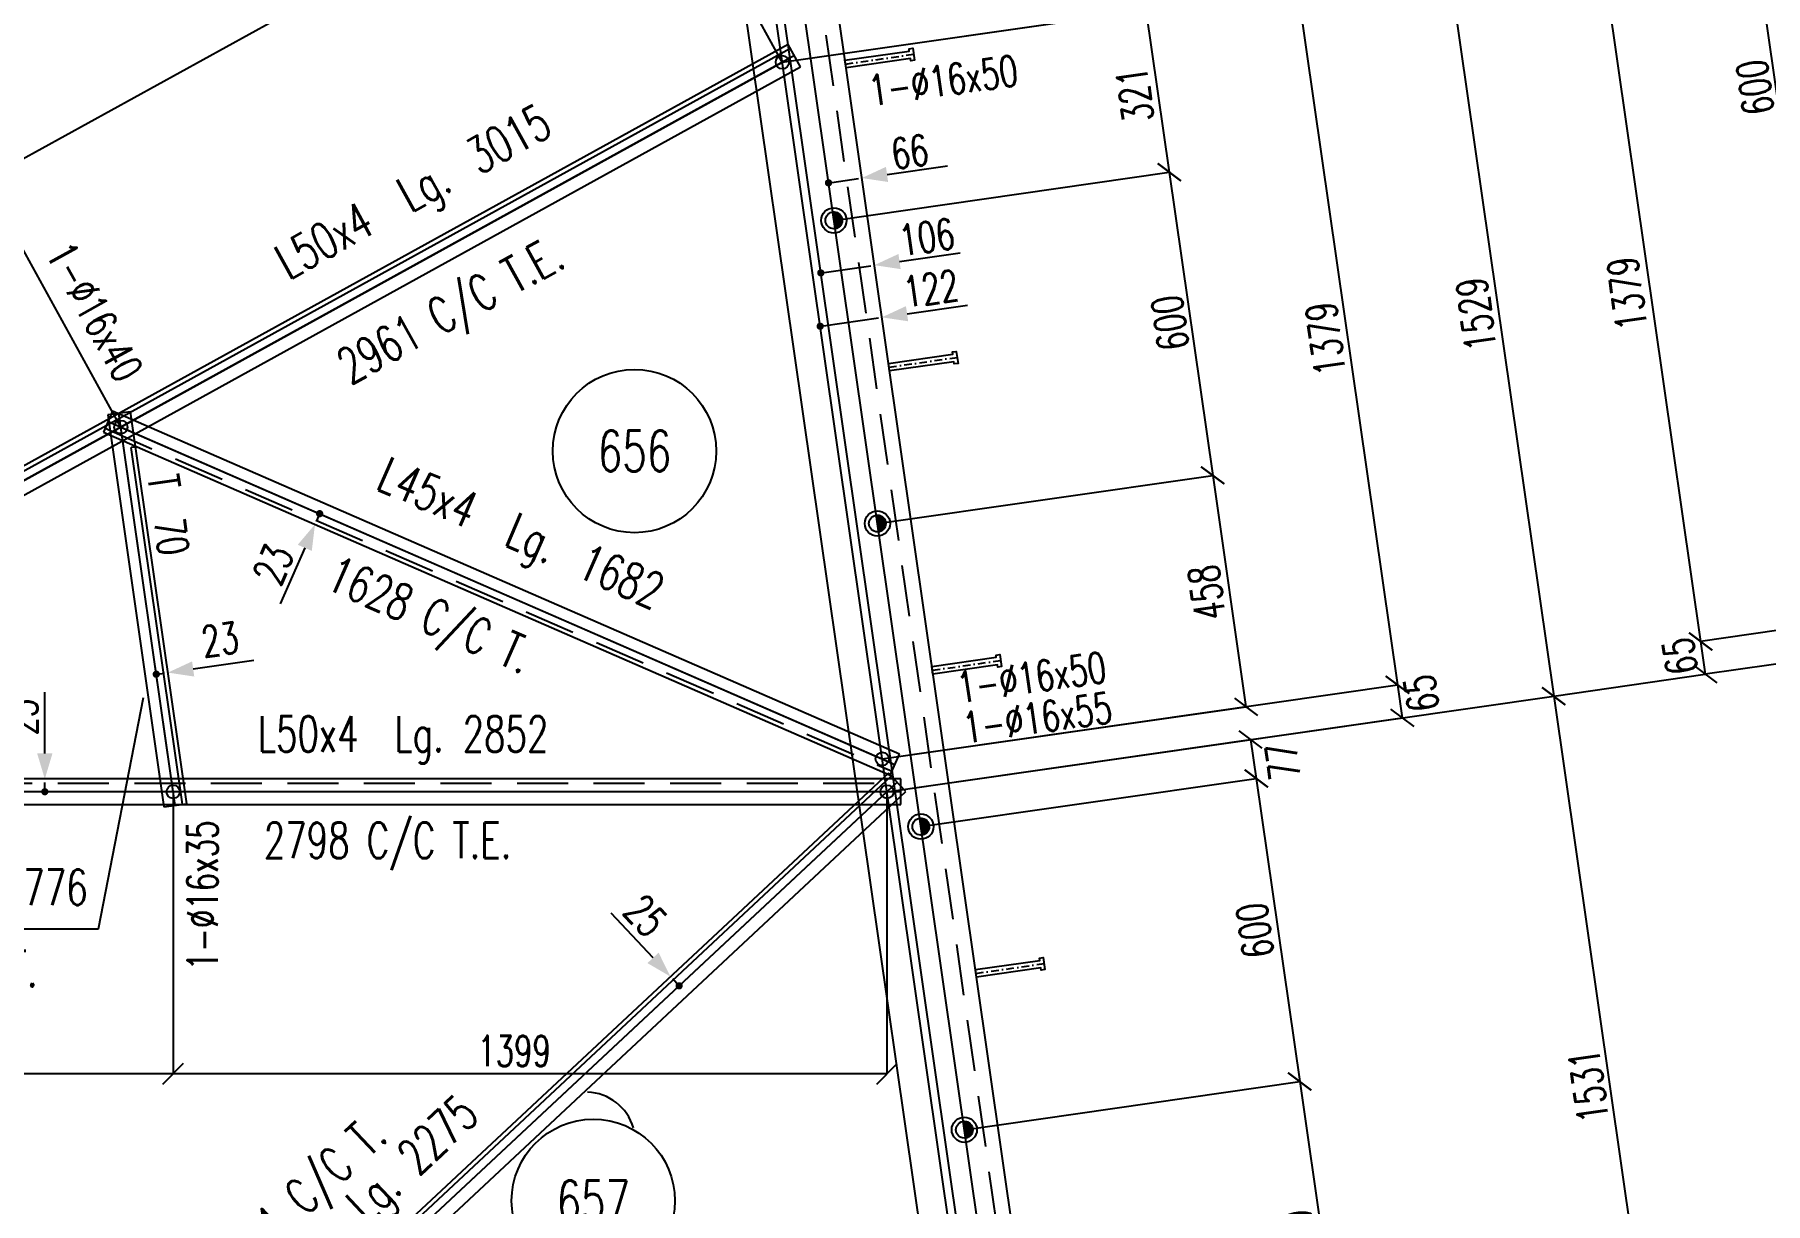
# Model space of a CAD drawing. Extents: x 87063 to 103283, y -59241 to -47761.
# Drawn here: x 93846 to 97238, y -51594 to -49304 of the extents above; entities that cross this region are included whole.
import ezdxf
from ezdxf.enums import TextEntityAlignment as Align

# ---------------------------------------------------------------- set-up
doc = ezdxf.new("R2010")
doc.units = 0
doc.header["$LTSCALE"] = 200
doc.header["$MEASUREMENT"] = 0
doc.linetypes.add('DASHDOT', pattern=[1, 0.5, -0.25, 0, -0.25])
doc.linetypes.add('DASHED', pattern=[0.75, 0.5, -0.25])
doc.layers.get('0').update_dxf_attribs({"linetype": 'CONTINUOUS'})
for name, color, linetype in [('ASSI', 3, 'CONTINUOUS'), ('BOLLINI_1', 7, 'CONTINUOUS'), ('Echelon', 3, 'CONTINUOUS'), ('FORI', 2, 'CONTINUOUS'), ('LINEA_ANG', 2, 'CONTINUOUS'), ('LS', 7, 'CONTINUOUS'), ('MZ', 6, 'DASHDOT'), ('QT_MAL', 7, 'CONTINUOUS'), ('QT_MPR', 7, 'CONTINUOUS'), ('QT_MSP', 7, 'CONTINUOUS'), ('TRAT-Y', 7, 'DASHED')]:
    doc.layers.add(name, color=color, linetype=linetype)
doc.styles.add('QUOTE', font='ROMANS8.SHX', dxfattribs={"width": 0.7})
doc.styles.add('RQL', font='ROMANS8.SHX', dxfattribs={"width": 0.7})
doc.styles.add('RS', font='ROMANS8.shx', dxfattribs={"width": 0.7})
doc.styles.get("Standard").update_dxf_attribs({"font": 'ROMANS8.SHX', "width": 0.7})
doc.dimstyles.new('FRECCE1', dxfattribs={"dimtxt": 60, "dimasz": 6.66, "dimexe": 0, "dimexo": 0, "dimgap": 1, "dimtad": 1, "dimdec": 0, "dimzin": 0, "dimdsep": 46, "dimtxsty": 'RS', "dimblk1": 'QUOTP', "dimblk2": 'QUOTF', "dimsah": 1, "dimcen": 0, "dimclrd": 2, "dimclre": 2, "dimclrt": 7, "dimadec": 0, "dimazin": 0, "dimtfac": 1, "dimtdec": 0, "dimtix": 1, "dimtmove": 2, "dimatfit": 3, "dimldrblk": 'QUOTP', "dimfxl": 1, "dimtolj": 1, "dimtzin": 0, "dimarcsym": 0})
doc.dimstyles.new('FRECCE1_20', dxfattribs={"dimtxt": 60, "dimasz": 6.6667, "dimexe": 0, "dimexo": 0, "dimgap": 1, "dimtad": 1, "dimzin": 0, "dimdsep": 46, "dimtxsty": 'RS', "dimblk1": 'QUOTP', "dimblk2": 'QUOTF', "dimsah": 1, "dimcen": 0, "dimclrd": 2, "dimclre": 2, "dimclrt": 7, "dimadec": 0, "dimazin": 0, "dimtfac": 1, "dimtix": 1, "dimtmove": 2, "dimatfit": 3, "dimldrblk": 'QUOTP', "dimfxl": 1, "dimtolj": 1, "dimtzin": 0, "dimarcsym": 0})
doc.dimstyles.new('TRATTO_20', dxfattribs={"dimscale": 0, "dimtxt": 60, "dimasz": 40, "dimexe": 0, "dimexo": 0, "dimgap": 10, "dimtad": 1, "dimrnd": 0.5, "dimdsep": 46, "dimtxsty": 'RS', "dimblk1": 'OBLIQUE', "dimblk2": 'OBLIQUE', "dimsah": 1, "dimcen": 0.09, "dimclrd": 2, "dimclre": 2, "dimclrt": 7, "dimadec": 0, "dimazin": 0, "dimtfac": 1, "dimtix": 1, "dimtmove": 2, "dimatfit": 3, "dimfxl": 1, "dimtolj": 1, "dimtzin": 0, "dimarcsym": 0})

# ---------------------------------------------------------------- blocks, each defined once
blk = doc.blocks.new('ASSE98')
blk.add_line((0, 0), (1, 0))
at = {"color": 7, "style": 'QUOTE', "width": 0.5, "flags": 1}
for tag, p in [('TI', (1.38308, 6.82731)), ('DI_S', (1.38308, 6.42178)), ('D_S', (1.38308, 6.02092)), ('E_S', (1.38308, 5.68065)), ('NFORI', (1.36454, 5.29792)), ('ALAR', (1.36349, 4.93246)), ('FAM', (1.3775, 4.54645)), ('ALA', (1.38308, 4.19257)), ('DISP2', (1.38308, 3.84971)), ('DISP1', (1.38308, 3.50686)), ('PINZAF', (1.38308, 3.164)), ('PINZAI', (1.38308, 2.82114)), ('TRP', (1.38308, 2.47829)), ('NP', (1.38308, 2.13543)), ('SV', (1.38308, 1.79257)), ('PESO', (1.38308, 1.44971)), ('QUA', (1.38308, 1.10686)), ('LUN', (1.38308, 0.764)), ('PROF', (1.38308, 0.42114)), ('POS', (1.38308, 0.07829))]:
    blk.add_attdef(tag, p, '', height=0.2, dxfattribs=at)
at = {"color": 7, "flags": 1}
for tag, p in [('LAV1', (3.07431, 6.82847)), ('LAV2', (3.07431, 6.49513)), ('LAV3', (3.07431, 6.1618)), ('LAV4', (3.07431, 5.82847)), ('LAV5', (3.07431, 5.49513)), ('LAV6', (3.07431, 5.1618)), ('LAV7', (3.07431, 4.82847)), ('LAV8', (3.07431, 4.49513)), ('LAV9', (3.07431, 4.1618)), ('LAV10', (3.07431, 3.82847))]:
    blk.add_attdef(tag, p, '', height=0.2, dxfattribs=at)
blk = doc.blocks.new('16')
blk.add_circle((0, 0), 1)
blk = doc.blocks.new('_OBLIQUE')
at = {"color": 0, "linetype": 'ByBlock'}
blk.add_line((-0.5, -0.5), (0.5, 0.5), dxfattribs=at)
blk = doc.blocks.new('*D25')
at = {"layer": 'QT_MPR', "color": 2, "lineweight": -2, "transparency": 16777216}
for p, q in [((95315.4, -49271.5), (96606.2, -49086.3)), ((96606.2, -49086.3), (96823.3, -50599.7)), ((95516.7, -50787.2), (96823.3, -50599.7))]:
    blk.add_line(p, q, dxfattribs=at)
at = {"layer": 'QT_MPR', "color": 2, "lineweight": -2, "transparency": 16777216, "xscale": 40, "yscale": 40, "zscale": 40}
for p, rotation in [((96606.2, -49086.3), 98.16615670567538), ((96823.3, -50599.7), 278.1661567056754)]:
    blk.add_blockref('_OBLIQUE', p, dxfattribs=dict(at, rotation=rotation))
at = {"layer": 'QT_MPR', "color": 7, "transparency": 16777216, "insert": (96671.2, -49851.8), "char_height": 60, "attachment_point": 5, "rotation": 98.1662, "style": 'RS'}
blk.add_mtext('\\A1;1529', dxfattribs=at)
blk = doc.blocks.new('*D34')
at = {"layer": 'QT_MPR', "color": 2, "lineweight": -2, "transparency": 16777216}
for p, q in [((95516.7, -50787.2), (96823.3, -50599.7)), ((96823.3, -50599.7), (97040.8, -52115.4)), ((95734.2, -52302.9), (97040.8, -52115.4))]:
    blk.add_line(p, q, dxfattribs=at)
at = {"layer": 'QT_MPR', "color": 2, "lineweight": -2, "transparency": 16777216, "xscale": 40, "yscale": 40, "zscale": 40}
for p, rotation in [((96823.3, -50599.7), 98.16615670567538), ((97040.8, -52115.4), 278.1661567056754)]:
    blk.add_blockref('_OBLIQUE', p, dxfattribs=dict(at, rotation=rotation))
at = {"layer": 'QT_MPR', "color": 7, "transparency": 16777216, "insert": (96891.8, -51363.8), "char_height": 60, "attachment_point": 5, "rotation": 98.1662, "style": 'RS'}
blk.add_mtext('\\A1;1531', dxfattribs=at)
blk = doc.blocks.new('*D24')
at = {"layer": 'QT_MPR', "color": 2, "lineweight": -2, "transparency": 16777216}
for p, q in [((95311.6, -49358), (96321.3, -49213.1)), ((96321.3, -49213.1), (96517.2, -50578)), ((95507.5, -50722.9), (96517.2, -50578))]:
    blk.add_line(p, q, dxfattribs=at)
at = {"layer": 'QT_MPR', "color": 2, "lineweight": -2, "transparency": 16777216, "xscale": 40, "yscale": 40, "zscale": 40}
for p, rotation in [((96321.3, -49213.1), 98.16615670567538), ((96517.2, -50578), 278.1661567056754)]:
    blk.add_blockref('_OBLIQUE', p, dxfattribs=dict(at, rotation=rotation))
at = {"layer": 'QT_MPR', "color": 7, "transparency": 16777216, "insert": (96376.2, -49900), "char_height": 60, "attachment_point": 5, "rotation": 98.1662, "style": 'RS'}
blk.add_mtext('\\A1;1379', dxfattribs=at)
blk = doc.blocks.new('*D32')
at = {"layer": 'QT_MPR', "color": 2, "lineweight": -2, "transparency": 16777216}
for p, q in [((95507.5, -50722.9), (96517.2, -50578)), ((96517.2, -50578), (96526.4, -50642.3)), ((95516.7, -50787.2), (96526.4, -50642.3))]:
    blk.add_line(p, q, dxfattribs=at)
at = {"layer": 'QT_MPR', "color": 2, "lineweight": -2, "transparency": 16777216, "xscale": 40, "yscale": 40, "zscale": 40}
for p, rotation in [((96517.2, -50578), 98.16615670567538), ((96526.4, -50642.3), 278.1661567056754)]:
    blk.add_blockref('_OBLIQUE', p, dxfattribs=dict(at, rotation=rotation))
at = {"layer": 'QT_MPR', "color": 7, "transparency": 16777216, "insert": (96564.1, -50594.3), "char_height": 60, "attachment_point": 5, "rotation": 98.1662, "style": 'RS'}
blk.add_mtext('\\A1;65', dxfattribs=at)
blk = doc.blocks.new('*D23')
at = {"layer": 'QT_MPR', "color": 2, "lineweight": -2, "transparency": 16777216}
for p, q in [((95315.4, -49271.5), (96309.2, -49128.9)), ((96309.2, -49128.9), (96321.3, -49213.1)), ((95311.6, -49358), (96321.3, -49213.1))]:
    blk.add_line(p, q, dxfattribs=at)
at = {"layer": 'QT_MPR', "color": 2, "lineweight": -2, "transparency": 16777216, "xscale": 40, "yscale": 40, "zscale": 40}
for p, rotation in [((96309.2, -49128.9), 98.16615670567533), ((96321.3, -49213.1), 278.1661567056753)]:
    blk.add_blockref('_OBLIQUE', p, dxfattribs=dict(at, rotation=rotation))
at = {"layer": 'QT_MPR', "color": 7, "transparency": 16777216, "insert": (96363.3, -49174), "char_height": 60, "attachment_point": 5, "rotation": 98.1662, "style": 'RS'}
blk.add_mtext('\\A1;85', dxfattribs=at)
blk = doc.blocks.new('*D41')
at = {"layer": 'QT_MPR', "color": 2, "lineweight": -2, "transparency": 16777216}
for p, q in [((97924.9, -48983), (96915.2, -49127.8)), ((96915.2, -49127.8), (97111.1, -50492.8)), ((98120.7, -50347.9), (97111.1, -50492.8))]:
    blk.add_line(p, q, dxfattribs=at)
at = {"layer": 'QT_MPR', "color": 2, "lineweight": -2, "transparency": 16777216, "xscale": 40, "yscale": 40, "zscale": 40}
for p, rotation in [((96915.2, -49127.8), 98.16615670567538), ((97111.1, -50492.8), 278.1661567056754)]:
    blk.add_blockref('_OBLIQUE', p, dxfattribs=dict(at, rotation=rotation))
at = {"layer": 'QT_MPR', "color": 7, "transparency": 16777216, "insert": (96967.1, -49811.2), "char_height": 60, "attachment_point": 5, "rotation": 98.1662, "style": 'RS'}
blk.add_mtext('\\A1;1379', dxfattribs=at)
blk = doc.blocks.new('*D42')
at = {"layer": 'QT_MPR', "color": 2, "lineweight": -2, "transparency": 16777216}
for p, q in [((98120.7, -50347.9), (97111.1, -50492.8)), ((98130, -50412.2), (97120.3, -50557.1)), ((97111.1, -50492.8), (97120.3, -50557.1))]:
    blk.add_line(p, q, dxfattribs=at)
at = {"layer": 'QT_MPR', "color": 2, "lineweight": -2, "transparency": 16777216, "xscale": 40, "yscale": 40, "zscale": 40}
for p, rotation in [((97111.1, -50492.8), 98.16615670567538), ((97120.3, -50557.1), 278.1661567056754)]:
    blk.add_blockref('_OBLIQUE', p, dxfattribs=dict(at, rotation=rotation))
at = {"layer": 'QT_MPR', "color": 7, "transparency": 16777216, "insert": (97070.6, -50521.6), "char_height": 60, "attachment_point": 5, "rotation": 98.1662, "style": 'RS'}
blk.add_mtext('\\A1;65', dxfattribs=at)
blk = doc.blocks.new('QUOTP')
at = {"layer": 'ASSI', "color": 2, "const_width": 1.07}
blk.add_lwpolyline([(-0.53, 0, 1), (0.53, 0, 1)], format="xyb", close=True, dxfattribs=at)
blk = doc.blocks.new('QUOTF')
at = {"layer": 'LS', "color": 2}
blk.add_line((7.5, 0), (25.5, 0), dxfattribs=at)
blk.add_solid([(7.5, 2.25), (0, 0), (7.5, -2.25)], dxfattribs=at)
blk = doc.blocks.new('*D136')
at = {"layer": 'QT_MAL', "color": 2, "lineweight": -2, "transparency": 16777216}
blk.add_line((95408.7, -49593.3), (95460.8, -49585.8), dxfattribs=at)
at = {"layer": 'QT_MAL', "color": 2, "lineweight": -2, "transparency": 16777216, "xscale": 6.66, "yscale": 6.66, "zscale": 6.66}
for name, p, rotation in [('QUOTF', (95467.4, -49584.8), 8.166156705674926), ('QUOTP', (95402.1, -49594.2), 188.1661567056749)]:
    blk.add_blockref(name, p, dxfattribs=dict(at, rotation=rotation))
at = {"layer": 'QT_MAL', "color": 7, "transparency": 16777216, "insert": (95561.5, -49533.5), "char_height": 60, "attachment_point": 5, "rotation": 8.1662, "style": 'RS'}
blk.add_mtext('\\A1;66', dxfattribs=at)
blk = doc.blocks.new('*D137')
at = {"layer": 'QT_MAL', "color": 2, "lineweight": -2, "transparency": 16777216}
blk.add_line((95393.6, -49769.6), (95485.3, -49756.5), dxfattribs=at)
at = {"layer": 'QT_MAL', "color": 2, "lineweight": -2, "transparency": 16777216, "xscale": 6.66, "yscale": 6.66, "zscale": 6.66}
for name, p, rotation in [('QUOTF', (95491.9, -49755.5), 8.166156705674926), ('QUOTP', (95387, -49770.6), 188.1661567056749)]:
    blk.add_blockref(name, p, dxfattribs=dict(at, rotation=rotation))
at = {"layer": 'QT_MAL', "color": 7, "transparency": 16777216, "insert": (95594.8, -49700.5), "char_height": 60, "attachment_point": 5, "rotation": 8.1662, "style": 'RS'}
blk.add_mtext('\\A1;106', dxfattribs=at)
blk = doc.blocks.new('*D138')
at = {"layer": 'QT_MAL', "color": 2, "lineweight": -2, "transparency": 16777216}
blk.add_line((95392.4, -49874.1), (95500, -49858.7), dxfattribs=at)
at = {"layer": 'QT_MAL', "color": 2, "lineweight": -2, "transparency": 16777216, "xscale": 6.66, "yscale": 6.66, "zscale": 6.66}
for name, p, rotation in [('QUOTF', (95506.6, -49857.7), 8.166156705674926), ('QUOTP', (95385.8, -49875.1), 188.1661567056749)]:
    blk.add_blockref(name, p, dxfattribs=dict(at, rotation=rotation))
at = {"layer": 'QT_MAL', "color": 7, "transparency": 16777216, "insert": (95602.8, -49801.5), "char_height": 60, "attachment_point": 5, "rotation": 8.1662, "style": 'RS'}
blk.add_mtext('\\A1;122', dxfattribs=at)
blk = doc.blocks.new('*D51')
at = {"layer": 'QT_MPR', "color": 2, "lineweight": -2, "transparency": 16777216}
for p, q in [((92718.7, -50787.2), (92202.6, -51187.2)), ((92202.6, -51187.2), (93377.1, -52702.9)), ((93893.2, -52302.9), (93377.1, -52702.9))]:
    blk.add_line(p, q, dxfattribs=at)
at = {"layer": 'QT_MPR', "color": 2, "lineweight": -2, "transparency": 16777216, "xscale": 40, "yscale": 40, "zscale": 40}
for p, rotation in [((92202.6, -51187.2), 127.7719712303497), ((93377.1, -52702.9), 307.7719712303497)]:
    blk.add_blockref('_OBLIQUE', p, dxfattribs=dict(at, rotation=rotation))
at = {"layer": 'QT_MPR', "color": 7, "transparency": 16777216, "insert": (92834.4, -51900.5), "char_height": 60, "attachment_point": 5, "rotation": 307.772, "style": 'RS'}
blk.add_mtext('\\A1;1917.5', dxfattribs=at)
blk = doc.blocks.new('*D142')
at = {"layer": 'QT_MAL', "color": 2, "lineweight": -2, "transparency": 16777216}
blk.add_line((94091.3, -50556.1), (94100.9, -50554.7), dxfattribs=at)
at = {"layer": 'QT_MAL', "color": 2, "lineweight": -2, "transparency": 16777216, "xscale": 6.6667, "yscale": 6.6667, "zscale": 6.6667}
for name, p, rotation in [('QUOTF', (94107.5, -50553.8), 8.166156705674519), ('QUOTP', (94084.7, -50557), 188.1661567056745)]:
    blk.add_blockref(name, p, dxfattribs=dict(at, rotation=rotation))
at = {"layer": 'QT_MAL', "color": 7, "transparency": 16777216, "insert": (94209.7, -50489.1), "char_height": 60, "attachment_point": 5, "rotation": 8.1662, "style": 'RS'}
blk.add_mtext('\\A1;23', dxfattribs=at)
blk = doc.blocks.new('*D143')
at = {"layer": 'QT_MAL', "color": 2, "lineweight": -2, "transparency": 16777216}
blk.add_line((94402.3, -50248.5), (94398.4, -50257.4), dxfattribs=at)
at = {"layer": 'QT_MAL', "color": 2, "lineweight": -2, "transparency": 16777216, "xscale": 6.6667, "yscale": 6.6667, "zscale": 6.6667}
for name, p, rotation in [('QUOTP', (94404.9, -50242.4), 66.45405626842275), ('QUOTF', (94395.7, -50263.5), 246.4540562684228)]:
    blk.add_blockref(name, p, dxfattribs=dict(at, rotation=rotation))
at = {"layer": 'QT_MAL', "color": 7, "transparency": 16777216, "insert": (94314, -50341.9), "char_height": 60, "attachment_point": 5, "rotation": 66.4541, "style": 'RS'}
blk.add_mtext('\\A1;23', dxfattribs=at)
blk = doc.blocks.new('xxx')
blk.add_circle((0, 0), 8)
at = {"color": 3, "style": 'RQL', "width": 0.7}
blk.add_attdef('POS', text='', height=4, dxfattribs=at).set_placement((0, 0), align=Align.MIDDLE)
at = {"color": 3, "style": 'RQL', "width": 0.7, "flags": 1}
blk.add_attdef('POS1', (-0.39, -5.42), '', height=2, dxfattribs=at)
at = {"style": 'RQL', "width": 0.7, "flags": 1}
blk.add_attdef('TIPO', (-0.39, -8.66), '', height=2, dxfattribs=at)
blk = doc.blocks.new('*D58')
at = {"layer": 'QT_MPR', "color": 2, "lineweight": -2, "transparency": 16777216}
for p, q in [((94117.7, -50787.2), (94117.7, -51340)), ((95516.7, -50787.2), (95516.7, -51340)), ((95516.7, -51340), (94117.7, -51340))]:
    blk.add_line(p, q, dxfattribs=at)
at = {"layer": 'QT_MPR', "color": 2, "lineweight": -2, "transparency": 16777216, "xscale": 40, "yscale": 40, "zscale": 40, "rotation": 180}
blk.add_blockref('_OBLIQUE', (94117.7, -51340), dxfattribs=at)
at = {"layer": 'QT_MPR', "color": 2, "lineweight": -2, "transparency": 16777216, "xscale": 40, "yscale": 40, "zscale": 40}
blk.add_blockref('_OBLIQUE', (95516.7, -51340), dxfattribs=at)
at = {"layer": 'QT_MPR', "color": 7, "transparency": 16777216, "insert": (94785.9, -51295.2), "char_height": 60, "attachment_point": 5, "style": 'RS'}
blk.add_mtext('\\A1;1399', dxfattribs=at)
blk = doc.blocks.new('*D57')
at = {"layer": 'QT_MPR', "color": 2, "lineweight": -2, "transparency": 16777216}
for p, q in [((92718.7, -50787.2), (92718.7, -51340)), ((94117.7, -50787.2), (94117.7, -51340)), ((94117.7, -51340), (92718.7, -51340))]:
    blk.add_line(p, q, dxfattribs=at)
at = {"layer": 'QT_MPR', "color": 2, "lineweight": -2, "transparency": 16777216, "xscale": 40, "yscale": 40, "zscale": 40, "rotation": 180}
blk.add_blockref('_OBLIQUE', (92718.7, -51340), dxfattribs=at)
at = {"layer": 'QT_MPR', "color": 2, "lineweight": -2, "transparency": 16777216, "xscale": 40, "yscale": 40, "zscale": 40}
blk.add_blockref('_OBLIQUE', (94117.7, -51340), dxfattribs=at)
at = {"layer": 'QT_MPR', "color": 7, "transparency": 16777216, "insert": (93401.1, -51292.7), "char_height": 60, "attachment_point": 5, "style": 'RS'}
blk.add_mtext('\\A1;1399', dxfattribs=at)
blk = doc.blocks.new('*D60')
at = {"layer": 'QT_MPR', "color": 2, "lineweight": -2, "transparency": 16777216}
for p, q in [((92451.8, -50303), (93748.2, -49588.3)), ((94015.2, -50072.6), (93748.2, -49588.3)), ((92718.7, -50787.2), (92451.8, -50303))]:
    blk.add_line(p, q, dxfattribs=at)
at = {"layer": 'QT_MPR', "color": 2, "lineweight": -2, "transparency": 16777216, "xscale": 40, "yscale": 40, "zscale": 40}
for p, rotation in [((93748.2, -49588.3), 28.86491683496007), ((92451.8, -50303), 208.86491683496)]:
    blk.add_blockref('_OBLIQUE', p, dxfattribs=dict(at, rotation=rotation))
at = {"layer": 'QT_MPR', "color": 7, "transparency": 16777216, "insert": (93042.2, -49925.3), "char_height": 60, "attachment_point": 5, "rotation": 28.8649, "style": 'RS'}
blk.add_mtext('\\A1;1480.5', dxfattribs=at)
blk = doc.blocks.new('*D59')
at = {"layer": 'QT_MPR', "color": 2, "lineweight": -2, "transparency": 16777216}
for p, q in [((93748.2, -49588.3), (95044.7, -48873.7)), ((95311.6, -49358), (95044.7, -48873.7)), ((94015.2, -50072.6), (93748.2, -49588.3))]:
    blk.add_line(p, q, dxfattribs=at)
at = {"layer": 'QT_MPR', "color": 2, "lineweight": -2, "transparency": 16777216, "xscale": 40, "yscale": 40, "zscale": 40}
for p, rotation in [((95044.7, -48873.7), 28.86491683496007), ((93748.2, -49588.3), 208.86491683496)]:
    blk.add_blockref('_OBLIQUE', p, dxfattribs=dict(at, rotation=rotation))
at = {"layer": 'QT_MPR', "color": 7, "transparency": 16777216, "insert": (94505.2, -49114.8), "char_height": 60, "attachment_point": 5, "rotation": 28.8649, "style": 'RS'}
blk.add_mtext('\\A1;1480.5', dxfattribs=at)
blk = doc.blocks.new('*D63')
at = {"layer": 'LS', "color": 2, "lineweight": -2, "transparency": 16777216}
for p, q in [((98247.7, -49271.5), (99321, -49271.5)), ((99321, -55334.3), (99321, -49271.5)), ((96225.8, -55334.3), (99321, -55334.3))]:
    blk.add_line(p, q, dxfattribs=at)
at = {"layer": 'LS', "color": 2, "lineweight": -2, "transparency": 16777216, "xscale": 40, "yscale": 40, "zscale": 40}
for p, rotation in [((99321, -49271.5), 90), ((99321, -55334.3), 270)]:
    blk.add_blockref('_OBLIQUE', p, dxfattribs=dict(at, rotation=rotation))
at = {"layer": 'LS', "color": 7, "transparency": 16777216, "insert": (99281, -52302.9), "char_height": 60, "attachment_point": 5, "rotation": 90, "style": 'RS'}
blk.add_mtext('\\A1;6000', dxfattribs=at)
blk = doc.blocks.new('bull')
at = {"style": 'RS', "width": 0.7, "flags": 1}
for tag, p in [('NN', (-12.25, 0)), ('DIAMETRO', (0, -4.86)), ('SERRAGGIO', (0, -9.71)), ('LUNGHEZZA', (0, -14.57)), ('NB', (0, -19.43)), ('TIPO', (0, -24.12)), ('EL', (-0.14, -29))]:
    blk.add_attdef(tag, p, '', height=3, dxfattribs=at)
at = {"style": 'RS', "width": 0.7}
blk.add_attdef('BULLONE', (0, 0), '', height=3, dxfattribs=at)
blk = doc.blocks.new('P20')
at = {"color": 0}
for p, q in [((0, 0.98), (0.02, 1)), ((0, 0.94), (0.06, 1)), ((1, -0.01), (0, 0.99)), ((0, 0.89), (0.1, 0.99)), ((0, 0.85), (0.14, 0.99)), ((0, 0.8), (0.18, 0.98)), ((0, 0.76), (0.22, 0.98)), ((0, 0.71), (0.25, 0.97)), ((0, 0.67), (0.29, 0.96)), ((1, -0.05), (0, 0.95)), ((0, 0.62), (0.32, 0.95)), ((0, 0.58), (0.36, 0.93)), ((0, 0.53), (0.39, 0.92)), ((0, 0.49), (0.42, 0.91)), ((1, -0.09), (0, 0.9)), ((0, 0.44), (0.45, 0.89)), ((0, 0.4), (0.48, 0.88)), ((0.99, -0.13), (0, 0.86)), ((0, 0.35), (0.51, 0.86)), ((0, 0.31), (0.54, 0.84)), ((0, 0.26), (0.56, 0.83)), ((0.99, -0.17), (0, 0.81)), ((0, 0.22), (0.59, 0.81)), ((0, 0.17), (0.61, 0.79)), ((0.98, -0.21), (0, 0.77)), ((0, 0.13), (0.64, 0.77)), ((0, 0.08), (0.66, 0.75)), ((0, 0.04), (0.69, 0.73)), ((0.97, -0.25), (0, 0.72)), ((0, -0.01), (0.71, 0.7)), ((0.96, -0.28), (0, 0.68)), ((0, -0.05), (0.73, 0.68)), ((0, -0.1), (0.75, 0.66)), ((0.95, -0.32), (0, 0.63)), ((0, -0.14), (0.77, 0.63)), ((0, -0.19), (0.79, 0.61)), ((0.94, -0.35), (0, 0.59)), ((0, -0.23), (0.81, 0.58)), ((0, -0.28), (0.83, 0.56)), ((0.92, -0.38), (0, 0.54)), ((0, -0.32), (0.85, 0.53)), ((0.91, -0.41), (0, 0.5)), ((0, -0.36), (0.87, 0.5)), ((0, -0.41), (0.88, 0.47)), ((0.9, -0.44), (0, 0.45)), ((0, -0.45), (0.9, 0.44)), ((0.88, -0.47), (0, 0.41)), ((0, -0.5), (0.91, 0.41)), ((0, -0.54), (0.92, 0.38)), ((0.87, -0.5), (0, 0.36)), ((0, -0.59), (0.94, 0.35)), ((0.85, -0.53), (0, 0.32)), ((0, -0.63), (0.95, 0.31)), ((0, -0.68), (0.96, 0.28)), ((0.83, -0.56), (0, 0.27)), ((0, -0.72), (0.97, 0.25)), ((0.81, -0.58), (0, 0.23)), ((0, -0.77), (0.98, 0.21)), ((0.79, -0.61), (0, 0.18)), ((0, -0.81), (0.99, 0.17)), ((0.77, -0.63), (0, 0.14)), ((0, -0.86), (0.99, 0.13)), ((0.75, -0.66), (0, 0.09)), ((0, -0.9), (1, 0.09)), ((0.73, -0.68), (0, 0.05)), ((0, -0.95), (1, 0.05)), ((0.71, -0.7), (0, 0.01)), ((0, -0.99), (1, 0.01)), ((1, 0.04), (0.04, 1)), ((1, 0.09), (0.09, 1)), ((0.99, 0.14), (0.14, 0.99)), ((0.98, 0.19), (0.19, 0.98)), ((0.97, 0.25), (0.25, 0.97)), ((0.95, 0.31), (0.31, 0.95)), ((0.92, 0.38), (0.38, 0.92)), ((0.88, 0.47), (0.47, 0.88)), ((0.81, 0.59), (0.59, 0.81)), ((0.69, -0.73), (0, -0.04)), ((0.66, -0.75), (0, -0.08)), ((0.64, -0.77), (0, -0.13)), ((0.61, -0.79), (0, -0.17)), ((0.59, -0.81), (0, -0.22)), ((0.56, -0.83), (0, -0.26)), ((0.54, -0.84), (0, -0.31)), ((0.51, -0.86), (0, -0.35)), ((0.48, -0.88), (0, -0.4)), ((0.45, -0.89), (0, -0.44)), ((0.42, -0.91), (0, -0.49)), ((0.39, -0.92), (0, -0.53)), ((0.36, -0.93), (0, -0.58)), ((0.32, -0.95), (0, -0.62)), ((0.29, -0.96), (0, -0.67)), ((0.25, -0.97), (0, -0.71)), ((0.22, -0.98), (0, -0.76)), ((0.18, -0.98), (0, -0.8)), ((0.14, -0.99), (0, -0.85)), ((0.1, -0.99), (0, -0.89)), ((0.04, -1), (1, -0.04)), ((0.09, -1), (1, -0.09)), ((0.14, -0.99), (0.99, -0.14)), ((0.19, -0.98), (0.98, -0.19)), ((0.25, -0.97), (0.97, -0.25)), ((0.31, -0.95), (0.95, -0.31)), ((0.38, -0.92), (0.92, -0.38)), ((0.47, -0.88), (0.88, -0.47)), ((0.59, -0.81), (0.81, -0.59))]:
    blk.add_line(p, q, dxfattribs=at)
for radius in [1.5, 1]:
    blk.add_circle((0, 0), radius)
blk = doc.blocks.new('A$C6E393FD9')
at = {"layer": 'Echelon'}
blk.add_lwpolyline([(2.5, 0), (0, 19.8), (168.6, 41.4), (167.9, 47.2), (177.8, 48.5), (181.8, 17.1), (171.9, 15.8), (171.2, 21.6), (2.5, 0)], close=True, dxfattribs=at)
at = {"layer": 'MZ', "ltscale": 0.2}
blk.add_line((1.3, 9.9), (179.8, 32.8), dxfattribs=at)
blk = doc.blocks.new('*D115')
at = {"layer": 'QT_MSP', "color": 2, "lineweight": -2, "transparency": 16777216}
for p, q in [((95311.6, -49358), (96024.3, -49255.7)), ((96024.3, -49255.7), (96069.9, -49573.4)), ((95412.7, -49667.7), (96069.9, -49573.4))]:
    blk.add_line(p, q, dxfattribs=at)
at = {"layer": 'QT_MSP', "color": 2, "lineweight": -2, "transparency": 16777216, "xscale": 40, "yscale": 40, "zscale": 40}
for p, rotation in [((96024.3, -49255.7), 98.16615670567538), ((96069.9, -49573.4), 278.1661567056754)]:
    blk.add_blockref('_OBLIQUE', p, dxfattribs=dict(at, rotation=rotation))
at = {"layer": 'QT_MSP', "color": 7, "transparency": 16777216, "insert": (96002.6, -49421.6), "char_height": 60, "attachment_point": 5, "rotation": 98.1662, "style": 'RS'}
blk.add_mtext('\\A1;321', dxfattribs=at)
blk = doc.blocks.new('*D114')
at = {"layer": 'QT_MSP', "color": 2, "lineweight": -2, "transparency": 16777216}
for p, q in [((95412.7, -49667.7), (96069.9, -49573.4)), ((96069.9, -49573.4), (96155.1, -50167.3)), ((95497.9, -50261.7), (96155.1, -50167.3))]:
    blk.add_line(p, q, dxfattribs=at)
at = {"layer": 'QT_MSP', "color": 2, "lineweight": -2, "transparency": 16777216, "xscale": 40, "yscale": 40, "zscale": 40}
for p, rotation in [((96069.9, -49573.4), 98.16615670567538), ((96155.1, -50167.3), 278.1661567056754)]:
    blk.add_blockref('_OBLIQUE', p, dxfattribs=dict(at, rotation=rotation))
at = {"layer": 'QT_MSP', "color": 7, "transparency": 16777216, "insert": (96071.6, -49868.7), "char_height": 60, "attachment_point": 5, "rotation": 98.1662, "style": 'RS'}
blk.add_mtext('\\A1;600', dxfattribs=at)
blk = doc.blocks.new('*D113')
at = {"layer": 'QT_MSP', "color": 2, "lineweight": -2, "transparency": 16777216}
for p, q in [((95497.9, -50261.7), (96155.1, -50167.3)), ((96155.1, -50167.3), (96220.2, -50620.6)), ((95507.5, -50722.9), (96220.2, -50620.6))]:
    blk.add_line(p, q, dxfattribs=at)
at = {"layer": 'QT_MSP', "color": 2, "lineweight": -2, "transparency": 16777216, "xscale": 40, "yscale": 40, "zscale": 40}
for p, rotation in [((96155.1, -50167.3), 98.16615670567538), ((96220.2, -50620.6), 278.1661567056754)]:
    blk.add_blockref('_OBLIQUE', p, dxfattribs=dict(at, rotation=rotation))
at = {"layer": 'QT_MSP', "color": 7, "transparency": 16777216, "insert": (96143.4, -50397.1), "char_height": 60, "attachment_point": 5, "rotation": 98.1662, "style": 'RS'}
blk.add_mtext('\\A1;458', dxfattribs=at)
blk = doc.blocks.new('*D122')
at = {"layer": 'QT_MSP', "color": 2, "lineweight": -2, "transparency": 16777216}
for p, q in [((95516.7, -50787.2), (96229.4, -50685)), ((96229.4, -50685), (96240.4, -50761.3)), ((95583.1, -50855.6), (96240.4, -50761.3))]:
    blk.add_line(p, q, dxfattribs=at)
at = {"layer": 'QT_MSP', "color": 2, "lineweight": -2, "transparency": 16777216, "xscale": 40, "yscale": 40, "zscale": 40}
for p, rotation in [((96229.4, -50685), 98.16615670567538), ((96240.4, -50761.3), 278.1661567056754)]:
    blk.add_blockref('_OBLIQUE', p, dxfattribs=dict(at, rotation=rotation))
at = {"layer": 'QT_MSP', "color": 7, "transparency": 16777216, "insert": (96292.6, -50728.1), "char_height": 60, "attachment_point": 5, "rotation": 98.1662, "style": 'RS'}
blk.add_mtext('\\A1;77', dxfattribs=at)
blk = doc.blocks.new('*D121')
at = {"layer": 'QT_MSP', "color": 2, "lineweight": -2, "transparency": 16777216}
for p, q in [((95583.1, -50855.6), (96240.4, -50761.3)), ((96240.4, -50761.3), (96325.6, -51355.2)), ((95668.3, -51449.5), (96325.6, -51355.2))]:
    blk.add_line(p, q, dxfattribs=at)
at = {"layer": 'QT_MSP', "color": 2, "lineweight": -2, "transparency": 16777216, "xscale": 40, "yscale": 40, "zscale": 40}
for p, rotation in [((96240.4, -50761.3), 98.16615670567538), ((96325.6, -51355.2), 278.1661567056754)]:
    blk.add_blockref('_OBLIQUE', p, dxfattribs=dict(at, rotation=rotation))
at = {"layer": 'QT_MSP', "color": 7, "transparency": 16777216, "insert": (96237.8, -51059.2), "char_height": 60, "attachment_point": 5, "rotation": 98.1662, "style": 'RS'}
blk.add_mtext('\\A1;600', dxfattribs=at)
blk = doc.blocks.new('*D120')
at = {"layer": 'QT_MSP', "color": 2, "lineweight": -2, "transparency": 16777216}
for p, q in [((95668.3, -51449.5), (96325.6, -51355.2)), ((96325.6, -51355.2), (96410.8, -51949.1)), ((95753.6, -52043.4), (96410.8, -51949.1))]:
    blk.add_line(p, q, dxfattribs=at)
at = {"layer": 'QT_MSP', "color": 2, "lineweight": -2, "transparency": 16777216, "xscale": 40, "yscale": 40, "zscale": 40}
for p, rotation in [((96325.6, -51355.2), 98.16615670567538), ((96410.8, -51949.1), 278.1661567056754)]:
    blk.add_blockref('_OBLIQUE', p, dxfattribs=dict(at, rotation=rotation))
at = {"layer": 'QT_MSP', "color": 7, "transparency": 16777216, "insert": (96326.1, -51661), "char_height": 60, "attachment_point": 5, "rotation": 98.1662, "style": 'RS'}
blk.add_mtext('\\A1;600', dxfattribs=at)
blk = doc.blocks.new('*D111')
at = {"layer": 'QT_MSP', "color": 2, "lineweight": -2, "transparency": 16777216}
for p, q in [((97872.4, -49011.7), (97215.1, -49106)), ((97215.1, -49106), (97300.4, -49699.9)), ((97957.6, -49605.6), (97300.4, -49699.9))]:
    blk.add_line(p, q, dxfattribs=at)
at = {"layer": 'QT_MSP', "color": 2, "lineweight": -2, "transparency": 16777216, "xscale": 40, "yscale": 40, "zscale": 40}
for p, rotation in [((97215.1, -49106), 98.16615670567116), ((97300.4, -49699.9), 278.1661567056711)]:
    blk.add_blockref('_OBLIQUE', p, dxfattribs=dict(at, rotation=rotation))
at = {"layer": 'QT_MSP', "color": 7, "transparency": 16777216, "insert": (97217.9, -49407.2), "char_height": 60, "attachment_point": 5, "rotation": 98.1662, "style": 'RS'}
blk.add_mtext('\\A1;600', dxfattribs=at)
blk = doc.blocks.new('*D174')
at = {"layer": 'QT_MAL', "color": 2, "lineweight": -2, "transparency": 16777216}
blk.add_line((93866.3, -50780.6), (93866.3, -50768.9), dxfattribs=at)
at = {"layer": 'QT_MAL', "color": 2, "lineweight": -2, "transparency": 16777216, "xscale": 6.66, "yscale": 6.66, "zscale": 6.66}
for name, p, rotation in [('QUOTF', (93866.3, -50762.2), 90), ('QUOTP', (93866.3, -50787.2), 270)]:
    blk.add_blockref(name, p, dxfattribs=dict(at, rotation=rotation))
at = {"layer": 'QT_MAL', "color": 7, "transparency": 16777216, "insert": (93821.9, -50641.1), "char_height": 60, "attachment_point": 5, "rotation": 90, "style": 'RS'}
blk.add_mtext('\\A1;25', dxfattribs=at)
blk = doc.blocks.new('*D175')
at = {"layer": 'QT_MAL', "color": 2, "lineweight": -2, "transparency": 16777216}
blk.add_line((95104.8, -51162.7), (95096.9, -51154.1), dxfattribs=at)
at = {"layer": 'QT_MAL', "color": 2, "lineweight": -2, "transparency": 16777216, "xscale": 6.66, "yscale": 6.66, "zscale": 6.66}
for name, p, rotation in [('QUOTF', (95092.3, -51149.3), 133.0333375457276), ('QUOTP', (95109.4, -51167.5), 313.0333375457276)]:
    blk.add_blockref(name, p, dxfattribs=dict(at, rotation=rotation))
at = {"layer": 'QT_MAL', "color": 7, "transparency": 16777216, "insert": (95043.4, -51030), "char_height": 60, "attachment_point": 5, "rotation": 313.0333, "style": 'RS'}
blk.add_mtext('\\A1;25', dxfattribs=at)

msp = doc.modelspace()

# ---------------------------------------------------------------- linework, layer by layer
at = {"layer": 'LINEA_ANG'}
for p, q in [((96242.125, -54983.409), (95341.422, -48706.705)), ((95163.247, -48732.273), (96063.95, -55008.977)), ((95323.202, -49323.022), (92682.785, -50778.502)), ((92686.888, -50785.946), (95327.306, -49330.466)), ((95347.34, -49366.81), (95323.202, -49323.022)), ((92706.922, -50822.29), (95347.34, -49366.81)), ((93999.222, -50041.634), (93981.245, -50082.887)), ((94034.111, -50042.554), (93989.567, -50048.946)), ((93989.567, -50048.946), (94099.794, -50817.077)), ((95541.179, -50713.566), (93999.222, -50041.634)), ((94144.337, -50810.685), (94034.111, -50042.554)), ((93981.245, -50082.887), (95523.202, -50754.82)), ((94044.054, -50111.844), (94035.64, -50113.051)), ((94135.924, -50811.893), (94035.64, -50113.051)), ((95523.202, -50754.82), (95541.179, -50713.566)), ((95543.725, -50762.226), (92691.725, -50762.226)), ((95519.401, -50750.527), (93856.474, -52303.041)), ((93862.275, -52309.254), (95525.201, -50756.74)), ((95553.522, -50787.074), (95519.401, -50750.527)), ((95543.725, -50812.226), (95543.725, -50762.226)), ((93890.595, -52339.589), (95553.522, -50787.074)), ((92691.725, -50812.226), (95543.725, -50812.226)), ((94099.794, -50817.077), (94144.337, -50810.685))]:
    msp.add_line(p, q, dxfattribs=at)
at = {"layer": 'LS', "color": 6}
for p, q in [((96186.205, -55339.968), (95236.578, -48722.331)), ((96306.1, -55893.877), (95276.173, -48716.649)), ((95951.725, -53818.599), (95286.768, -49184.725)), ((92718.745, -50787.226), (95311.625, -49357.95)), ((94117.735, -50787.226), (94015.185, -50072.588)), ((94015.185, -50072.588), (95507.493, -50722.885)), ((93971.438, -51055.692), (94059.375, -50602.394)), ((95516.725, -50787.226), (92718.745, -50787.226)), ((93893.245, -52302.913), (95516.725, -50787.226)), ((93385.176, -51055.692), (93971.438, -51055.692))]:
    msp.add_line(p, q, dxfattribs=at)
at = {"layer": 'LS', "color": 2}
msp.add_line((96823.341, -50599.728), (97120.299, -50557.114), dxfattribs=at)
at = {"layer": 'LS', "color": 6}
msp.add_arc((94926.326, -51473.312), 97.5, 16.408027, 87.986996, dxfattribs=at)
at = {"layer": 'TRAT-Y'}
for p, q in [((95311.726, -48710.967), (96212.429, -54987.671)), ((93984.641, -50075.095), (95526.598, -50747.027)), ((92691.725, -50770.726), (95543.725, -50770.726))]:
    msp.add_line(p, q, dxfattribs=at)

# ---------------------------------------------------------------- block references
at = {"layer": 'ASSI', "xscale": 6341, "rotation": 98.16615670567546}
msp.add_blockref('ASSE98', (96242.125, -54983.409), dxfattribs=at)
at = {"layer": 'ASSI'}
ref = msp.add_blockref('ASSE98', (95335.271, -49344.916), dxfattribs=dict(at, xscale=3015.000000000002, zscale=3015.000000000002, rotation=208.86491683496))
ref.add_attrib('PROF', 'L50x4', (94344.101, -49785.436), dxfattribs={"layer": '0', "color": 2, "height": 70, "rotation": 28.864917, "style": 'QUOTE', "width": 0.7})
ref.add_attrib('LUN', '3015', (94718.253, -49579.191), dxfattribs={"layer": '0', "color": 2, "height": 70, "rotation": 28.864917, "style": 'QUOTE', "width": 0.7})
ref.add_attrib('PESO', '2961 C/C T.E.', (94465.247, -49991), dxfattribs={"layer": '0', "color": 2, "height": 70, "rotation": 28.864917, "style": 'QUOTE', "width": 0.7})
ref.add_attrib('SV', 'Lg.', (94583.269, -49653.599), dxfattribs={"layer": '0', "color": 2, "height": 70, "rotation": 28.864917, "style": 'QUOTE', "width": 0.7})
ref = msp.add_blockref('ASSE98', (94121.571, -50813.952), dxfattribs=dict(at, xscale=775.9999999999999, zscale=775.9999999999999, rotation=98.1661567056745))
ref.add_attrib('PROF', 'L45x4', (93403.965, -51009.584), dxfattribs={"layer": '0', "color": 2, "height": 70, "style": 'QUOTE', "width": 0.7})
ref.add_attrib('LUN', '776', (93824.301, -51009.584), dxfattribs={"layer": '0', "color": 2, "height": 70, "style": 'QUOTE', "width": 0.7})
ref.add_attrib('PESO', '722 C/C T.', (93470.079, -51169.233), dxfattribs={"layer": '0', "color": 2, "height": 70, "style": 'QUOTE', "width": 0.7})
ref.add_attrib('SV', 'Lg.', (93679.131, -51009.584), dxfattribs={"layer": '0', "color": 2, "height": 70, "style": 'QUOTE', "width": 0.7})
ref.add_attrib('LAV1', 'T  70', (94067.56, -50170.579), dxfattribs={"layer": '0', "color": 254, "height": 60, "rotation": -81.833843, "width": 0.7})
ref = msp.add_blockref('ASSE98', (93990.433, -50061.802), dxfattribs=dict(at, xscale=1682, zscale=1682, rotation=336.4540562684228))
ref.add_attrib('PROF', 'L45x4', (94512.757, -50193.045), dxfattribs={"layer": '0', "color": 2, "height": 70, "rotation": 336.454056, "style": 'QUOTE', "width": 0.7})
ref.add_attrib('LUN', '1682', (94905.014, -50363.977), dxfattribs={"layer": '0', "color": 2, "height": 70, "rotation": 336.454056, "style": 'QUOTE', "width": 0.7})
ref.add_attrib('PESO', '1628 C/C T.', (94413.064, -50387.654), dxfattribs={"layer": '0', "color": 2, "height": 70, "rotation": 336.454056, "style": 'QUOTE', "width": 0.7})
ref.add_attrib('SV', 'Lg.', (94763.714, -50302.403), dxfattribs={"layer": '0', "color": 2, "height": 70, "rotation": 336.454056, "style": 'QUOTE', "width": 0.7})
ref = msp.add_blockref('ASSE98', (95543.725, -50787.226), dxfattribs=dict(at, xscale=2852, zscale=2852, rotation=180))
ref.add_attrib('PROF', 'L50x4', (94283.789, -50708.852), dxfattribs={"layer": '0', "color": 2, "height": 70, "style": 'QUOTE', "width": 0.7})
ref.add_attrib('LUN', '2852', (94685.178, -50708.852), dxfattribs={"layer": '0', "color": 2, "height": 70, "style": 'QUOTE', "width": 0.7})
ref.add_attrib('PESO', '2798 C/C T.E.', (94295.526, -50917.695), dxfattribs={"layer": '0', "color": 2, "height": 70, "style": 'QUOTE', "width": 0.7})
ref.add_attrib('SV', 'Lg.', (94551.381, -50708.852), dxfattribs={"layer": '0', "color": 2, "height": 70, "style": 'QUOTE', "width": 0.7})
ref = msp.add_blockref('ASSE98', (95536.461, -50768.801), dxfattribs=dict(at, xscale=2275, zscale=2275, rotation=223.0333375457276))
ref.add_attrib('PROF', 'L50x4', (94295.627, -51824.411), dxfattribs={"layer": '0', "color": 2, "height": 70, "rotation": 43.033338, "style": 'QUOTE', "width": 0.7})
ref.add_attrib('LUN', '2275', (94598.585, -51541.569), dxfattribs={"layer": '0', "color": 2, "height": 70, "rotation": 43.033338, "style": 'QUOTE', "width": 0.7})
ref.add_attrib('PESO', '2221 C/C T.', (94230.324, -51757.693), dxfattribs={"layer": '0', "color": 2, "height": 70, "rotation": 43.033338, "style": 'QUOTE', "width": 0.7})
ref.add_attrib('SV', 'Lg.', (94498.255, -51635.237), dxfattribs={"layer": '0', "color": 2, "height": 70, "rotation": 43.033338, "style": 'QUOTE', "width": 0.7})
at = {"layer": 'BOLLINI_1', "xscale": 20, "yscale": 20, "zscale": 20}
for p, values in [((95021.99, -50119.702), {'POS': '656'}), ((94941.168, -51588.813), {'POS': '657'})]:
    msp.add_blockref('xxx', p, dxfattribs=at).add_auto_attribs(values)
at = {"layer": 'FORI', "xscale": 13, "yscale": 13, "zscale": 13}
for p in [(95311.625, -49357.95), (94015.185, -50072.588), (95507.493, -50722.885), (94117.735, -50787.226), (95516.725, -50787.226)]:
    msp.add_blockref('16', p, dxfattribs=at)
at = {"layer": 'FORI', "xscale": 16.5, "yscale": 16.5, "zscale": 16.5, "rotation": 7.543052222774039}
for p in [(95412.654, -49667.741), (95497.88, -50261.657), (95583.107, -50855.573), (95668.333, -51449.489)]:
    msp.add_blockref('P20', p, dxfattribs=at)
at = {"layer": 'LS', "color": 6, "xscale": 0.7500000000000001, "yscale": 0.7500000000000001, "zscale": 0.7500000000000001, "rotation": 0.8689474030015047}
for p in [(95434.532, -49368.861), (95519.758, -49962.777), (95604.985, -50556.693), (95690.211, -51150.609)]:
    msp.add_blockref('A$C6E393FD9', p, dxfattribs=at)
at = {"layer": 'LS', "color": 7, "xscale": 20, "yscale": 20, "zscale": 20}
for p, rotation, values in [((95486.096, -49444.336), 8.166156705675762, {'BULLONE': '1-%%c16x50               '}), ((93866.585, -49733.072), 298.8649168349621, {'BULLONE': '1-%%c16x40                '}), ((95659.167, -50613.655), 8.16615670567579, {'BULLONE': '1-%%c16x50                '}), ((95670.531, -50692.844), 8.16615670567579, {'BULLONE': '1-%%c16x55               '}), ((94205.287, -51137.109), 90, {'BULLONE': '1-%%c16x35                '})]:
    msp.add_blockref('bull', p, dxfattribs=dict(at, rotation=rotation)).add_auto_attribs(values)

# ---------------------------------------------------------------- dimensions: what is measured, and where the dimension line sits
at = {"layer": 'LS', "color": 6}
dim = msp.add_linear_dim(base=(99321.043, -49271.539), p1=(96225.799, -55334.286), p2=(98247.746, -49271.539), angle=90, text='6000', dimstyle='TRATTO_20', override={"dimscale": 1}, dxfattribs=at)
dim.commit()
dim.dimension.update_dxf_attribs({"geometry": '*D63', "text_midpoint": (99281.043, -52302.913)})
at = {"layer": 'QT_MAL'}
for base, p1, p2, picture, middle in [((95467.434, -49584.841), (95402.103, -49594.216), (95467.434, -49584.841), '*D136', (95561.523, -49533.511)), ((95491.925, -49755.513), (95387, -49770.57), (95491.925, -49755.513), '*D137', (95594.849, -49700.469)), ((95506.594, -49857.739), (95385.831, -49875.068), (95506.594, -49857.739), '*D138', (95602.803, -49801.519))]:
    dim = msp.add_linear_dim(base=base, p1=p1, p2=p2, angle=8.166157, dimstyle='FRECCE1', dxfattribs=at)
    dim.commit()
    dim.dimension.update_dxf_attribs({"geometry": picture, "text_midpoint": middle, "dimtype": 160})
for base, p1, p2, angle, text, dimstyle, picture, middle in [((94395.738, -50263.509), (94404.926, -50242.424), (94395.738, -50263.509), 66.454056, '23', 'FRECCE1_20', '*D143', (94314.039, -50341.941)), ((94107.47, -50553.771), (94084.704, -50557.038), (94107.47, -50553.771), 8.166157, '23', 'FRECCE1_20', '*D142', (94209.736, -50489.137)), ((93866.268, -50762.226), (93866.268, -50787.226), (93866.268, -50762.226), 90, '25', 'FRECCE1', '*D174', (93821.85, -50641.112)), ((95092.316, -51149.255), (95109.376, -51167.529), (95092.316, -51149.255), 313.033338, '25', 'FRECCE1', '*D175', (95043.355, -51030.044))]:
    dim = msp.add_linear_dim(base=base, p1=p1, p2=p2, angle=angle, text=text, dimstyle=dimstyle, dxfattribs=at)
    dim.commit()
    dim.dimension.update_dxf_attribs({"geometry": picture, "text_midpoint": middle, "dimtype": 160})
at = {"layer": 'QT_MPR'}
for base, p1, p2, angle, text, picture, middle in [((95044.684, -48873.686), (94015.185, -50072.588), (95311.625, -49357.95), 28.864917, '1480.5', '*D59', (94505.191, -49114.803)), ((97111.066, -50492.773), (97924.857, -48982.953), (98120.724, -50347.888), 98.166157, '1379', '*D41', (96967.084, -49811.208)), ((96823.341, -50599.728), (95315.389, -49271.539), (95516.725, -50787.226), 98.166157, '1529', '*D25', (96671.198, -49851.795)), ((96321.283, -49213.065), (95315.389, -49271.539), (95311.625, -49357.95), 98.166157, '85', '*D23', (96363.275, -49174.004)), ((96517.15, -50578), (95311.625, -49357.95), (95507.493, -50722.885), 98.166157, '1379', '*D24', (96376.196, -49899.993)), ((93748.244, -49588.324), (92718.745, -50787.226), (94015.185, -50072.588), 28.864917, '1480.5', '*D60', (93042.223, -49925.336)), ((97120.299, -50557.114), (98120.724, -50347.888), (98129.957, -50412.229), 98.166157, '65', '*D42', (97070.56, -50521.643)), ((96526.383, -50642.341), (95507.493, -50722.885), (95516.725, -50787.226), 98.166157, '65', '*D32', (96564.14, -50594.314)), ((97040.841, -52115.414), (95516.725, -50787.226), (95734.225, -52302.913), 98.166157, '1531', '*D34', (96891.842, -51363.837)), ((93377.078, -52702.889), (92718.745, -50787.226), (93893.245, -52302.913), 307.771971, '1917.5', '*D51', (92834.422, -51900.531))]:
    dim = msp.add_linear_dim(base=base, p1=p1, p2=p2, angle=angle, text=text, dimstyle='TRATTO_20', override={"dimscale": 1}, dxfattribs=at)
    dim.commit()
    dim.dimension.update_dxf_attribs({"geometry": picture, "text_midpoint": middle, "dimtype": 160})
for base, p1, p2, picture, middle in [((92718.745, -51339.968), (94117.735, -50787.226), (92718.745, -50787.226), '*D57', (93401.11, -51292.737)), ((94117.735, -51339.968), (95516.725, -50787.226), (94117.735, -50787.226), '*D58', (94785.865, -51295.207))]:
    dim = msp.add_linear_dim(base=base, p1=p1, p2=p2, text='1399', dimstyle='TRATTO_20', override={"dimscale": 1}, dxfattribs=at)
    dim.commit()
    dim.dimension.update_dxf_attribs({"geometry": picture, "text_midpoint": middle, "dimtype": 160})
at = {"layer": 'QT_MSP'}
for base, p1, p2, text, picture, middle in [((97300.367, -49699.928), (97872.407, -49011.695), (97957.634, -49605.611), '600', '*D111', (97217.859, -49407.215)), ((96069.921, -49573.423), (95311.625, -49357.95), (95412.654, -49667.741), '321', '*D115', (96002.616, -49421.619)), ((96155.148, -50167.34), (95412.654, -49667.741), (95497.88, -50261.657), '600', '*D114', (96071.631, -49868.684)), ((96220.192, -50620.613), (95497.88, -50261.657), (95507.493, -50722.885), '458', '*D113', (96143.41, -50397.139)), ((96240.374, -50761.256), (95516.725, -50787.226), (95583.107, -50855.573), '77', '*D122', (96292.566, -50728.075)), ((96325.601, -51355.172), (95583.107, -50855.573), (95668.333, -51449.489), '600', '*D121', (96237.799, -51059.171)), ((96410.827, -51949.088), (95668.333, -51449.489), (95753.56, -52043.406), '600', '*D120', (96326.083, -51661.03))]:
    dim = msp.add_linear_dim(base=base, p1=p1, p2=p2, angle=98.166157, text=text, dimstyle='TRATTO_20', override={"dimscale": 1}, dxfattribs=at)
    dim.commit()
    dim.dimension.update_dxf_attribs({"geometry": picture, "text_midpoint": middle, "dimtype": 160})

doc.saveas('drawing.dxf')
